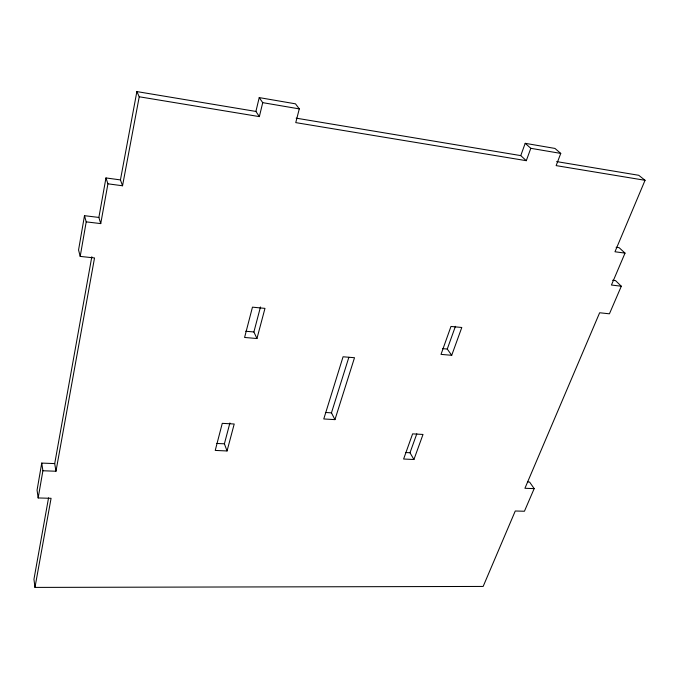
<?xml version="1.0" encoding="UTF-8"?>
<svg xmlns="http://www.w3.org/2000/svg" width="679" height="679" viewBox="0 0 679 679"><rect width="100%" height="100%" fill="white"/><g stroke="black" fill="none" stroke-linecap="round" stroke-linejoin="round"><path stroke-width="1.02" d="M41.742 463.086L42.896 470.759L55.967 471.234L54.71 463.596L41.742 463.086L37.065 490.162L38.16 497.953L51.078 498.31L34.969 587.411L483.151 586.444L515.268 510.998L524.434 511.245L534.178 488.617L529.595 482.056L527.558 481.98M84.485 215.684L86.208 221.863L100.738 223.603L98.871 217.441L84.485 215.684L78.56 249.982L80.198 256.399L94.525 257.952L55.967 471.234M38.16 497.953L42.896 470.759M80.198 256.399L86.208 221.863M48.557 497.851L33.95 579.272L34.969 587.411M54.71 463.596L91.818 256.747M98.871 217.441L105.966 177.94L120.438 179.91L122.543 185.774L107.927 183.814L105.966 177.94M100.738 223.603L107.927 183.814M120.438 179.91L136.869 91.589L255.907 111.441L259.361 116.61L262.731 102.656L259.217 97.598L255.907 111.441M122.543 185.774L139.229 96.774L136.869 91.589M259.217 97.598L295.467 103.828L299.295 108.886L295.755 122.619L526.293 160.685L530.808 148.311L525.198 143.32L520.759 155.61L526.293 160.685M227.049 450.966L234.213 424.01L222.271 423.348L215.235 450.423L227.049 450.966L224.401 443.811L229.909 422.949M256.951 338.524L264.971 308.376L252.461 307.163L244.593 337.463L256.951 338.524L253.895 331.963L260.481 306.984M334.951 419.63L354.506 357.714L343.065 356.781L323.773 418.968L334.951 419.63L331.462 412.849L348.853 357.315M413.927 459.505L423.009 434.45L412.603 433.873L403.615 459.029L413.927 459.505L409.997 452.749L416.804 433.796M451.713 355.304L441.011 354.379L450.983 326.446L461.796 327.49L451.713 355.304L447.266 349.048L455.431 326.327M525.198 143.32L554.955 148.429L560.761 153.412L556.143 165.617L645.05 180.3L614.979 251.765L625.028 253.114L611.439 285.036L621.31 286.224L609.428 313.817L599.642 312.756L524.926 488.286L534.178 488.617M216.584 443.438L224.401 443.811M405.898 452.554L409.997 452.749M325.411 412.476L331.462 412.849M245.722 331.242L253.895 331.963M442.428 348.624L447.266 349.048M612.602 280.266L615.547 280.622L621.31 286.224M616.125 247.275L619.121 247.682L625.028 253.114M139.229 96.774L259.361 116.61M296.163 118.154L520.759 155.61M556.644 161.594L638.752 175.292L645.05 180.3M262.731 102.656L299.295 108.886M530.808 148.311L560.761 153.412"/></g></svg>
